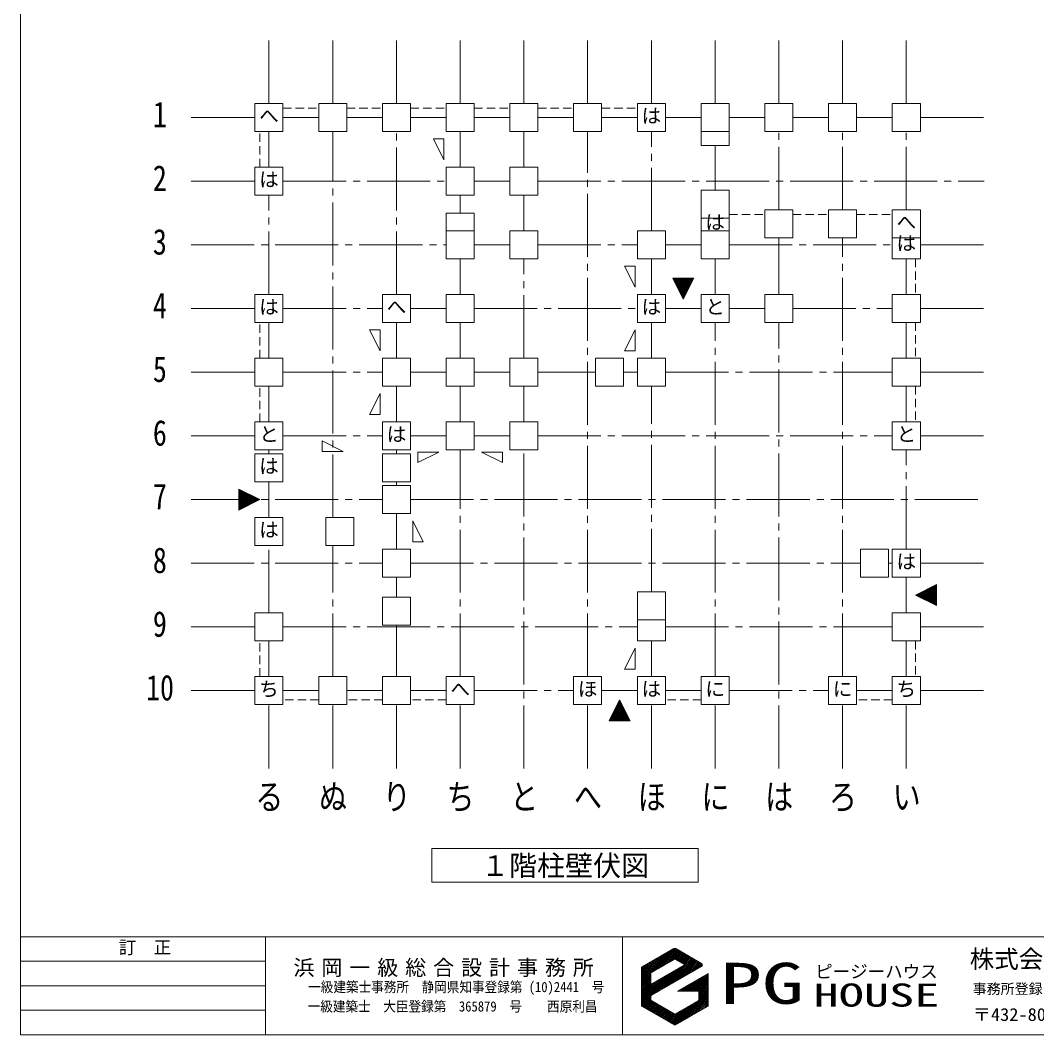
# Model space of a CAD drawing. Units: millimetres at full size, sheet at 1:100. Extents: x -20000 to 20000, y -13850 to 13850.
# Drawn here: x -20000 to -5475, y -13850 to 642 of the extents above; entities that cross this region are included whole.
import ezdxf
from ezdxf.enums import TextEntityAlignment as Align

# ---------------------------------------------------------------- set-up
doc = ezdxf.new("R2010")
doc.units = ezdxf.units.MM
doc.header["$LTSCALE"] = 100
doc.linetypes.add('CHAIN2', pattern=[12, 9, -1, 1, -1])
doc.linetypes.add('DASHED1', pattern=[1.8, 1.2, -0.6])
for name, color, linetype, lineweight in [('0-5_建具', 7, 'Continuous', 13), ('2-9_ﾚｲﾔ-41', 7, 'Continuous', 13), ('3-7_家具点線', 7, 'Continuous', 13)]:
    doc.layers.add(name, color=color, linetype=linetype, lineweight=lineweight)
doc.styles.add('ＭＳ ゴシック', font='')
doc.styles.get('ＭＳ ゴシック').set_extended_font_data('MS Gothic')

msp = doc.modelspace()

# ---------------------------------------------------------------- linework, layer by layer
at = {"layer": '0-5_建具', "color": 4, "linetype": 'CHAIN2', "lineweight": 5}
for p, q in [((-16450, -545), (-16450, 365)), ((-15540, -545), (-15540, 365)), ((-14630, -545), (-14630, 365)), ((-13720, -545), (-13720, 365)), ((-12810, -545), (-12810, 365)), ((-11900, -545), (-11900, 365)), ((-10990, -545), (-10990, 365)), ((-10080, -545), (-10080, 365)), ((-9170, -545), (-9170, 365)), ((-8260, -545), (-8260, 365)), ((-7350, -545), (-7350, 365)), ((-17560, -745), (-16650, -745)), ((-16250, -745), (-15740, -745)), ((-15340, -745), (-14830, -745)), ((-14430, -745), (-13920, -745)), ((-13520, -745), (-13010, -745)), ((-12610, -745), (-12100, -745)), ((-11700, -745), (-11190, -745)), ((-10790, -745), (-10280, -745)), ((-9880, -745), (-9370, -745)), ((-8970, -745), (-8460, -745)), ((-8060, -745), (-7550, -745)), ((-7150, -745), (-6240, -745)), ((-16450, -1455), (-16450, -945)), ((-15540, -6460), (-15540, -945)), ((-14630, -3275), (-14630, -945)), ((-13720, -1455), (-13720, -945)), ((-12810, -1455), (-12810, -945)), ((-11900, -8735), (-11900, -945)), ((-10990, -2365), (-10990, -945)), ((-9170, -2065), (-9170, -945)), ((-8260, -2065), (-8260, -945)), ((-7350, -2065), (-7350, -945)), ((-10080, -1785), (-10080, -1145)), ((-17560, -1655), (-16650, -1655)), ((-16250, -1655), (-13920, -1655)), ((-13520, -1655), (-13010, -1655)), ((-12610, -1655), (-6240, -1655)), ((-16450, -3275), (-16450, -1855)), ((-13720, -2115), (-13720, -1855)), ((-12810, -2365), (-12810, -1855)), ((-9170, -3275), (-9170, -2465)), ((-8260, -8735), (-8260, -2465)), ((-17560, -2565), (-13920, -2565)), ((-13520, -2565), (-13010, -2565)), ((-12610, -2565), (-11190, -2565)), ((-10790, -2565), (-10280, -2565)), ((-9880, -2565), (-7550, -2565)), ((-7150, -2565), (-6240, -2565)), ((-13720, -3275), (-13720, -2765)), ((-12810, -4185), (-12810, -2765)), ((-10990, -3275), (-10990, -2765)), ((-10080, -3275), (-10080, -2765)), ((-7350, -3275), (-7350, -2765)), ((-17560, -3475), (-16650, -3475)), ((-16250, -3475), (-14830, -3475)), ((-14430, -3475), (-13920, -3475)), ((-13520, -3475), (-11190, -3475)), ((-10790, -3475), (-10280, -3475)), ((-9880, -3475), (-9370, -3475)), ((-8970, -3475), (-7550, -3475)), ((-7150, -3475), (-6240, -3475)), ((-16450, -4185), (-16450, -3675)), ((-14630, -4185), (-14630, -3675)), ((-13720, -4185), (-13720, -3675)), ((-10990, -4185), (-10990, -3675)), ((-10080, -8735), (-10080, -3675)), ((-9170, -10045), (-9170, -3675)), ((-7350, -4185), (-7350, -3675)), ((-17560, -4385), (-16650, -4385)), ((-16250, -4385), (-14830, -4385)), ((-14430, -4385), (-13920, -4385)), ((-13520, -4385), (-13010, -4385)), ((-12610, -4385), (-11790, -4385)), ((-11390, -4385), (-11190, -4385)), ((-10790, -4385), (-7550, -4385)), ((-7150, -4385), (-6240, -4385)), ((-16450, -5095), (-16450, -4585)), ((-14630, -5095), (-14630, -4585)), ((-13720, -5095), (-13720, -4585)), ((-12810, -5095), (-12810, -4585)), ((-10990, -7525), (-10990, -4585)), ((-7350, -5095), (-7350, -4585)), ((-17560, -5295), (-16650, -5295)), ((-16250, -5295), (-14830, -5295)), ((-14430, -5295), (-13920, -5295)), ((-13520, -5295), (-13010, -5295)), ((-12610, -5295), (-7550, -5295)), ((-7150, -5295), (-6240, -5295)), ((-16450, -5550), (-16450, -5495)), ((-14630, -5550), (-14630, -5495)), ((-13720, -8735), (-13720, -5495)), ((-12810, -10045), (-12810, -5495)), ((-7350, -6915), (-7350, -5495)), ((-16450, -6460), (-16450, -5950)), ((-14630, -6005), (-14630, -5950)), ((-17560, -6205), (-14830, -6205)), ((-14430, -6205), (-6240, -6205)), ((-14630, -6915), (-14630, -6405)), ((-16450, -7825), (-16450, -6860)), ((-15540, -8735), (-15540, -6860)), ((-17560, -7115), (-14830, -7115)), ((-14430, -7115), (-8005, -7115)), ((-7605, -7115), (-7550, -7115)), ((-7150, -7115), (-6240, -7115)), ((-14630, -7597.5), (-14630, -7315)), ((-7350, -7825), (-7350, -7315)), ((-17560, -8025), (-16650, -8025)), ((-16250, -8025), (-11190, -8025)), ((-14630, -8735), (-14630, -7997.5)), ((-10790, -8025), (-7550, -8025)), ((-7150, -8025), (-6240, -8025)), ((-16450, -8735), (-16450, -8225)), ((-10990, -8735), (-10990, -8225)), ((-7350, -8735), (-7350, -8225)), ((-17560, -8935), (-16650, -8935)), ((-16250, -8935), (-15740, -8935)), ((-15340, -8935), (-14830, -8935)), ((-14430, -8935), (-13920, -8935)), ((-13520, -8935), (-12100, -8935)), ((-11700, -8935), (-11190, -8935)), ((-10790, -8935), (-10280, -8935)), ((-9880, -8935), (-8460, -8935)), ((-8060, -8935), (-7550, -8935)), ((-7150, -8935), (-6240, -8935)), ((-16450, -10045), (-16450, -9135)), ((-15540, -10045), (-15540, -9135)), ((-14630, -10045), (-14630, -9135)), ((-13720, -10045), (-13720, -9135)), ((-11900, -10045), (-11900, -9135)), ((-10990, -10045), (-10990, -9135)), ((-10080, -10045), (-10080, -9135)), ((-8260, -10045), (-8260, -9135)), ((-7350, -10045), (-7350, -9135))]:
    msp.add_line(p, q, dxfattribs=at)
at = {"layer": '0-5_建具', "linetype": 'DASHED1'}
for p, q in [((-16250, -612.5), (-15740, -612.5)), ((-15340, -612.5), (-14830, -612.5)), ((-14430, -612.5), (-13920, -612.5)), ((-13520, -612.5), (-13010, -612.5)), ((-12610, -612.5), (-12100, -612.5)), ((-11700, -612.5), (-11190, -612.5)), ((-16582.5, -1455), (-16582.5, -945)), ((-9880, -2132.5), (-9370, -2132.5)), ((-8970, -2132.5), (-8460, -2132.5)), ((-8060, -2132.5), (-7550, -2132.5)), ((-7217.5, -2765), (-7217.5, -3275)), ((-16582.5, -4185), (-16582.5, -3675)), ((-7217.5, -3675), (-7217.5, -4185)), ((-16582.5, -5095), (-16582.5, -4585)), ((-7217.5, -4585), (-7217.5, -5095)), ((-16582.5, -8735), (-16582.5, -8225)), ((-7217.5, -8225), (-7217.5, -8735)), ((-15740, -9067.5), (-16250, -9067.5)), ((-14830, -9067.5), (-15340, -9067.5)), ((-13920, -9067.5), (-14430, -9067.5)), ((-10280, -9067.5), (-10790, -9067.5)), ((-7550, -9067.5), (-8060, -9067.5))]:
    msp.add_line(p, q, dxfattribs=at)
at = {"layer": '0-5_建具'}
for p, q in [((-10280, -1145), (-10280, -945)), ((-10280, -2365), (-10280, -2185)), ((-9880, -2185), (-9880, -2365)), ((-7150, -2465), (-7150, -2765)), ((-10682.5, -3047.5), (-10387.5, -3047.5)), ((-10682.5, -3047.5), (-10387.5, -3047.5)), ((-10680, -3052.5), (-10390, -3052.5)), ((-10680, -3052.5), (-10390, -3052.5)), ((-10677.5, -3057.5), (-10392.5, -3057.5)), ((-10677.5, -3057.5), (-10392.5, -3057.5)), ((-10675, -3062.5), (-10395, -3062.5)), ((-10675, -3062.5), (-10395, -3062.5)), ((-10672.5, -3067.5), (-10397.5, -3067.5)), ((-10672.5, -3067.5), (-10397.5, -3067.5)), ((-10670, -3072.5), (-10400, -3072.5)), ((-10670, -3072.5), (-10400, -3072.5)), ((-10667.5, -3077.5), (-10402.5, -3077.5)), ((-10667.5, -3077.5), (-10402.5, -3077.5)), ((-10665, -3082.5), (-10405, -3082.5)), ((-10665, -3082.5), (-10405, -3082.5)), ((-10662.5, -3087.5), (-10407.5, -3087.5)), ((-10662.5, -3087.5), (-10407.5, -3087.5)), ((-10660, -3092.5), (-10410, -3092.5)), ((-10660, -3092.5), (-10410, -3092.5)), ((-10657.5, -3097.5), (-10412.5, -3097.5)), ((-10657.5, -3097.5), (-10412.5, -3097.5)), ((-10655, -3102.5), (-10415, -3102.5)), ((-10655, -3102.5), (-10415, -3102.5)), ((-10652.5, -3107.5), (-10417.5, -3107.5)), ((-10652.5, -3107.5), (-10417.5, -3107.5)), ((-10650, -3112.5), (-10420, -3112.5)), ((-10650, -3112.5), (-10420, -3112.5)), ((-10647.5, -3117.5), (-10422.5, -3117.5)), ((-10647.5, -3117.5), (-10422.5, -3117.5)), ((-10645, -3122.5), (-10425, -3122.5)), ((-10645, -3122.5), (-10425, -3122.5)), ((-10642.5, -3127.5), (-10427.5, -3127.5)), ((-10642.5, -3127.5), (-10427.5, -3127.5)), ((-10640, -3132.5), (-10430, -3132.5)), ((-10640, -3132.5), (-10430, -3132.5)), ((-10637.5, -3137.5), (-10432.5, -3137.5)), ((-10637.5, -3137.5), (-10432.5, -3137.5)), ((-10635, -3142.5), (-10435, -3142.5)), ((-10635, -3142.5), (-10435, -3142.5)), ((-10632.5, -3147.5), (-10437.5, -3147.5)), ((-10632.5, -3147.5), (-10437.5, -3147.5)), ((-10630, -3152.5), (-10440, -3152.5)), ((-10630, -3152.5), (-10440, -3152.5)), ((-10627.5, -3157.5), (-10442.5, -3157.5)), ((-10627.5, -3157.5), (-10442.5, -3157.5)), ((-10625, -3162.5), (-10445, -3162.5)), ((-10625, -3162.5), (-10445, -3162.5)), ((-10622.5, -3167.5), (-10447.5, -3167.5)), ((-10622.5, -3167.5), (-10447.5, -3167.5)), ((-10620, -3172.5), (-10450, -3172.5)), ((-10620, -3172.5), (-10450, -3172.5)), ((-10617.5, -3177.5), (-10452.5, -3177.5)), ((-10617.5, -3177.5), (-10452.5, -3177.5)), ((-10615, -3182.5), (-10455, -3182.5)), ((-10615, -3182.5), (-10455, -3182.5)), ((-10612.5, -3187.5), (-10457.5, -3187.5)), ((-10612.5, -3187.5), (-10457.5, -3187.5)), ((-10610, -3192.5), (-10460, -3192.5)), ((-10610, -3192.5), (-10460, -3192.5)), ((-10607.5, -3197.5), (-10462.5, -3197.5)), ((-10607.5, -3197.5), (-10462.5, -3197.5)), ((-10605, -3202.5), (-10465, -3202.5)), ((-10605, -3202.5), (-10465, -3202.5)), ((-10602.5, -3207.5), (-10467.5, -3207.5)), ((-10602.5, -3207.5), (-10467.5, -3207.5)), ((-10600, -3212.5), (-10470, -3212.5)), ((-10600, -3212.5), (-10470, -3212.5)), ((-10597.5, -3217.5), (-10472.5, -3217.5)), ((-10597.5, -3217.5), (-10472.5, -3217.5)), ((-10595, -3222.5), (-10475, -3222.5)), ((-10595, -3222.5), (-10475, -3222.5)), ((-10592.5, -3227.5), (-10477.5, -3227.5)), ((-10592.5, -3227.5), (-10477.5, -3227.5)), ((-10590, -3232.5), (-10480, -3232.5)), ((-10590, -3232.5), (-10480, -3232.5)), ((-10587.5, -3237.5), (-10482.5, -3237.5)), ((-10587.5, -3237.5), (-10482.5, -3237.5)), ((-10585, -3242.5), (-10485, -3242.5)), ((-10585, -3242.5), (-10485, -3242.5)), ((-10582.5, -3247.5), (-10487.5, -3247.5)), ((-10582.5, -3247.5), (-10487.5, -3247.5)), ((-10580, -3252.5), (-10490, -3252.5)), ((-10580, -3252.5), (-10490, -3252.5)), ((-10577.5, -3257.5), (-10492.5, -3257.5)), ((-10577.5, -3257.5), (-10492.5, -3257.5)), ((-10575, -3262.5), (-10495, -3262.5)), ((-10575, -3262.5), (-10495, -3262.5)), ((-10572.5, -3267.5), (-10497.5, -3267.5)), ((-10572.5, -3267.5), (-10497.5, -3267.5)), ((-10570, -3272.5), (-10500, -3272.5)), ((-10570, -3272.5), (-10500, -3272.5)), ((-10567.5, -3277.5), (-10502.5, -3277.5)), ((-10567.5, -3277.5), (-10502.5, -3277.5)), ((-10565, -3282.5), (-10505, -3282.5)), ((-10565, -3282.5), (-10505, -3282.5)), ((-10562.5, -3287.5), (-10507.5, -3287.5)), ((-10562.5, -3287.5), (-10507.5, -3287.5)), ((-10560, -3292.5), (-10510, -3292.5)), ((-10560, -3292.5), (-10510, -3292.5)), ((-10557.5, -3297.5), (-10512.5, -3297.5)), ((-10557.5, -3297.5), (-10512.5, -3297.5)), ((-10555, -3302.5), (-10515, -3302.5)), ((-10555, -3302.5), (-10515, -3302.5)), ((-10552.5, -3307.5), (-10517.5, -3307.5)), ((-10552.5, -3307.5), (-10517.5, -3307.5)), ((-10550, -3312.5), (-10520, -3312.5)), ((-10550, -3312.5), (-10520, -3312.5)), ((-10547.5, -3317.5), (-10522.5, -3317.5)), ((-10547.5, -3317.5), (-10522.5, -3317.5)), ((-10545, -3322.5), (-10525, -3322.5)), ((-10545, -3322.5), (-10525, -3322.5)), ((-10542.5, -3327.5), (-10527.5, -3327.5)), ((-10542.5, -3327.5), (-10527.5, -3327.5)), ((-10540, -3332.5), (-10530, -3332.5)), ((-10540, -3332.5), (-10530, -3332.5)), ((-10537.5, -3337.5), (-10532.5, -3337.5)), ((-10537.5, -3337.5), (-10532.5, -3337.5)), ((-16877.5, -6352.5), (-16877.5, -6057.5)), ((-16877.5, -6352.5), (-16877.5, -6057.5)), ((-16872.5, -6350), (-16872.5, -6060)), ((-16872.5, -6350), (-16872.5, -6060)), ((-16867.5, -6347.5), (-16867.5, -6062.5)), ((-16867.5, -6347.5), (-16867.5, -6062.5)), ((-16862.5, -6345), (-16862.5, -6065)), ((-16862.5, -6345), (-16862.5, -6065)), ((-16857.5, -6342.5), (-16857.5, -6067.5)), ((-16857.5, -6342.5), (-16857.5, -6067.5)), ((-16852.5, -6340), (-16852.5, -6070)), ((-16852.5, -6340), (-16852.5, -6070)), ((-16847.5, -6337.5), (-16847.5, -6072.5)), ((-16847.5, -6337.5), (-16847.5, -6072.5)), ((-16842.5, -6335), (-16842.5, -6075)), ((-16842.5, -6335), (-16842.5, -6075)), ((-16837.5, -6332.5), (-16837.5, -6077.5)), ((-16837.5, -6332.5), (-16837.5, -6077.5)), ((-16832.5, -6330), (-16832.5, -6080)), ((-16832.5, -6330), (-16832.5, -6080)), ((-16827.5, -6327.5), (-16827.5, -6082.5)), ((-16827.5, -6327.5), (-16827.5, -6082.5)), ((-16822.5, -6325), (-16822.5, -6085)), ((-16822.5, -6325), (-16822.5, -6085)), ((-16817.5, -6322.5), (-16817.5, -6087.5)), ((-16817.5, -6322.5), (-16817.5, -6087.5)), ((-16812.5, -6320), (-16812.5, -6090)), ((-16812.5, -6320), (-16812.5, -6090)), ((-16807.5, -6317.5), (-16807.5, -6092.5)), ((-16807.5, -6317.5), (-16807.5, -6092.5)), ((-16802.5, -6315), (-16802.5, -6095)), ((-16802.5, -6315), (-16802.5, -6095)), ((-16797.5, -6312.5), (-16797.5, -6097.5)), ((-16797.5, -6312.5), (-16797.5, -6097.5)), ((-16792.5, -6310), (-16792.5, -6100)), ((-16792.5, -6310), (-16792.5, -6100)), ((-16787.5, -6307.5), (-16787.5, -6102.5)), ((-16787.5, -6307.5), (-16787.5, -6102.5)), ((-16782.5, -6305), (-16782.5, -6105)), ((-16782.5, -6305), (-16782.5, -6105)), ((-16777.5, -6302.5), (-16777.5, -6107.5)), ((-16777.5, -6302.5), (-16777.5, -6107.5)), ((-16772.5, -6300), (-16772.5, -6110)), ((-16772.5, -6300), (-16772.5, -6110)), ((-16767.5, -6297.5), (-16767.5, -6112.5)), ((-16767.5, -6297.5), (-16767.5, -6112.5)), ((-16762.5, -6295), (-16762.5, -6115)), ((-16762.5, -6295), (-16762.5, -6115)), ((-16757.5, -6292.5), (-16757.5, -6117.5)), ((-16757.5, -6292.5), (-16757.5, -6117.5)), ((-16752.5, -6290), (-16752.5, -6120)), ((-16752.5, -6290), (-16752.5, -6120)), ((-16747.5, -6287.5), (-16747.5, -6122.5)), ((-16747.5, -6287.5), (-16747.5, -6122.5)), ((-16742.5, -6285), (-16742.5, -6125)), ((-16742.5, -6285), (-16742.5, -6125)), ((-16737.5, -6282.5), (-16737.5, -6127.5)), ((-16737.5, -6282.5), (-16737.5, -6127.5)), ((-16732.5, -6280), (-16732.5, -6130)), ((-16732.5, -6280), (-16732.5, -6130)), ((-16727.5, -6277.5), (-16727.5, -6132.5)), ((-16727.5, -6277.5), (-16727.5, -6132.5)), ((-16722.5, -6275), (-16722.5, -6135)), ((-16722.5, -6275), (-16722.5, -6135)), ((-16717.5, -6272.5), (-16717.5, -6137.5)), ((-16717.5, -6272.5), (-16717.5, -6137.5)), ((-16712.5, -6270), (-16712.5, -6140)), ((-16712.5, -6270), (-16712.5, -6140)), ((-16707.5, -6267.5), (-16707.5, -6142.5)), ((-16707.5, -6267.5), (-16707.5, -6142.5)), ((-16702.5, -6265), (-16702.5, -6145)), ((-16702.5, -6265), (-16702.5, -6145)), ((-16697.5, -6262.5), (-16697.5, -6147.5)), ((-16697.5, -6262.5), (-16697.5, -6147.5)), ((-16692.5, -6260), (-16692.5, -6150)), ((-16692.5, -6260), (-16692.5, -6150)), ((-16687.5, -6257.5), (-16687.5, -6152.5)), ((-16687.5, -6257.5), (-16687.5, -6152.5)), ((-16682.5, -6255), (-16682.5, -6155)), ((-16682.5, -6255), (-16682.5, -6155)), ((-16677.5, -6252.5), (-16677.5, -6157.5)), ((-16677.5, -6252.5), (-16677.5, -6157.5)), ((-16672.5, -6250), (-16672.5, -6160)), ((-16672.5, -6250), (-16672.5, -6160)), ((-16667.5, -6247.5), (-16667.5, -6162.5)), ((-16667.5, -6247.5), (-16667.5, -6162.5)), ((-16662.5, -6245), (-16662.5, -6165)), ((-16662.5, -6245), (-16662.5, -6165)), ((-16657.5, -6242.5), (-16657.5, -6167.5)), ((-16657.5, -6242.5), (-16657.5, -6167.5)), ((-16652.5, -6240), (-16652.5, -6170)), ((-16652.5, -6240), (-16652.5, -6170)), ((-16647.5, -6237.5), (-16647.5, -6172.5)), ((-16647.5, -6237.5), (-16647.5, -6172.5)), ((-16642.5, -6235), (-16642.5, -6175)), ((-16642.5, -6235), (-16642.5, -6175)), ((-16637.5, -6232.5), (-16637.5, -6177.5)), ((-16637.5, -6232.5), (-16637.5, -6177.5)), ((-16632.5, -6230), (-16632.5, -6180)), ((-16632.5, -6230), (-16632.5, -6180)), ((-16627.5, -6227.5), (-16627.5, -6182.5)), ((-16627.5, -6227.5), (-16627.5, -6182.5)), ((-16622.5, -6225), (-16622.5, -6185)), ((-16622.5, -6225), (-16622.5, -6185)), ((-16617.5, -6222.5), (-16617.5, -6187.5)), ((-16617.5, -6222.5), (-16617.5, -6187.5)), ((-16612.5, -6220), (-16612.5, -6190)), ((-16612.5, -6220), (-16612.5, -6190)), ((-16607.5, -6217.5), (-16607.5, -6192.5)), ((-16607.5, -6217.5), (-16607.5, -6192.5)), ((-16602.5, -6215), (-16602.5, -6195)), ((-16602.5, -6215), (-16602.5, -6195)), ((-16597.5, -6212.5), (-16597.5, -6197.5)), ((-16597.5, -6212.5), (-16597.5, -6197.5)), ((-16592.5, -6210), (-16592.5, -6200)), ((-16592.5, -6210), (-16592.5, -6200)), ((-16587.5, -6207.5), (-16587.5, -6202.5)), ((-16587.5, -6207.5), (-16587.5, -6202.5)), ((-7182.5, -7552.5), (-7182.5, -7587.5)), ((-7182.5, -7552.5), (-7182.5, -7587.5)), ((-7177.5, -7550), (-7177.5, -7590)), ((-7177.5, -7550), (-7177.5, -7590)), ((-7172.5, -7547.5), (-7172.5, -7592.5)), ((-7172.5, -7547.5), (-7172.5, -7592.5)), ((-7167.5, -7545), (-7167.5, -7595)), ((-7167.5, -7545), (-7167.5, -7595)), ((-7162.5, -7542.5), (-7162.5, -7597.5)), ((-7162.5, -7542.5), (-7162.5, -7597.5)), ((-7157.5, -7540), (-7157.5, -7600)), ((-7157.5, -7540), (-7157.5, -7600)), ((-7152.5, -7537.5), (-7152.5, -7602.5)), ((-7152.5, -7537.5), (-7152.5, -7602.5)), ((-7147.5, -7535), (-7147.5, -7605)), ((-7147.5, -7535), (-7147.5, -7605)), ((-7142.5, -7532.5), (-7142.5, -7607.5)), ((-7142.5, -7532.5), (-7142.5, -7607.5)), ((-7137.5, -7530), (-7137.5, -7610)), ((-7137.5, -7530), (-7137.5, -7610)), ((-7132.5, -7527.5), (-7132.5, -7612.5)), ((-7132.5, -7527.5), (-7132.5, -7612.5)), ((-7127.5, -7525), (-7127.5, -7615)), ((-7127.5, -7525), (-7127.5, -7615)), ((-7122.5, -7522.5), (-7122.5, -7617.5)), ((-7122.5, -7522.5), (-7122.5, -7617.5)), ((-7117.5, -7520), (-7117.5, -7620)), ((-7117.5, -7520), (-7117.5, -7620)), ((-7112.5, -7517.5), (-7112.5, -7622.5)), ((-7112.5, -7517.5), (-7112.5, -7622.5)), ((-7107.5, -7515), (-7107.5, -7625)), ((-7107.5, -7515), (-7107.5, -7625)), ((-7102.5, -7512.5), (-7102.5, -7627.5)), ((-7102.5, -7512.5), (-7102.5, -7627.5)), ((-7097.5, -7510), (-7097.5, -7630)), ((-7097.5, -7510), (-7097.5, -7630)), ((-7092.5, -7507.5), (-7092.5, -7632.5)), ((-7092.5, -7507.5), (-7092.5, -7632.5)), ((-7087.5, -7505), (-7087.5, -7635)), ((-7087.5, -7505), (-7087.5, -7635)), ((-7082.5, -7502.5), (-7082.5, -7637.5)), ((-7082.5, -7502.5), (-7082.5, -7637.5)), ((-7077.5, -7500), (-7077.5, -7640)), ((-7077.5, -7500), (-7077.5, -7640)), ((-7072.5, -7497.5), (-7072.5, -7642.5)), ((-7072.5, -7497.5), (-7072.5, -7642.5)), ((-7067.5, -7495), (-7067.5, -7645)), ((-7067.5, -7495), (-7067.5, -7645)), ((-7062.5, -7492.5), (-7062.5, -7647.5)), ((-7062.5, -7492.5), (-7062.5, -7647.5)), ((-7057.5, -7490), (-7057.5, -7650)), ((-7057.5, -7490), (-7057.5, -7650)), ((-7052.5, -7487.5), (-7052.5, -7652.5)), ((-7052.5, -7487.5), (-7052.5, -7652.5)), ((-7047.5, -7485), (-7047.5, -7655)), ((-7047.5, -7485), (-7047.5, -7655)), ((-7042.5, -7482.5), (-7042.5, -7657.5)), ((-7042.5, -7482.5), (-7042.5, -7657.5)), ((-7037.5, -7480), (-7037.5, -7660)), ((-7037.5, -7480), (-7037.5, -7660)), ((-7032.5, -7477.5), (-7032.5, -7662.5)), ((-7032.5, -7477.5), (-7032.5, -7662.5)), ((-7027.5, -7475), (-7027.5, -7665)), ((-7027.5, -7475), (-7027.5, -7665)), ((-7022.5, -7472.5), (-7022.5, -7667.5)), ((-7022.5, -7472.5), (-7022.5, -7667.5)), ((-7017.5, -7470), (-7017.5, -7670)), ((-7017.5, -7470), (-7017.5, -7670)), ((-7012.5, -7467.5), (-7012.5, -7672.5)), ((-7012.5, -7467.5), (-7012.5, -7672.5)), ((-7007.5, -7465), (-7007.5, -7675)), ((-7007.5, -7465), (-7007.5, -7675)), ((-7002.5, -7462.5), (-7002.5, -7677.5)), ((-7002.5, -7462.5), (-7002.5, -7677.5)), ((-6997.5, -7460), (-6997.5, -7680)), ((-6997.5, -7460), (-6997.5, -7680)), ((-6992.5, -7457.5), (-6992.5, -7682.5)), ((-6992.5, -7457.5), (-6992.5, -7682.5)), ((-6987.5, -7455), (-6987.5, -7685)), ((-6987.5, -7455), (-6987.5, -7685)), ((-6982.5, -7452.5), (-6982.5, -7687.5)), ((-6982.5, -7452.5), (-6982.5, -7687.5)), ((-6977.5, -7450), (-6977.5, -7690)), ((-6977.5, -7450), (-6977.5, -7690)), ((-6972.5, -7447.5), (-6972.5, -7692.5)), ((-6972.5, -7447.5), (-6972.5, -7692.5)), ((-6967.5, -7445), (-6967.5, -7695)), ((-6967.5, -7445), (-6967.5, -7695)), ((-6962.5, -7442.5), (-6962.5, -7697.5)), ((-6962.5, -7442.5), (-6962.5, -7697.5)), ((-6957.5, -7440), (-6957.5, -7700)), ((-6957.5, -7440), (-6957.5, -7700)), ((-6952.5, -7437.5), (-6952.5, -7702.5)), ((-6952.5, -7437.5), (-6952.5, -7702.5)), ((-6947.5, -7435), (-6947.5, -7705)), ((-6947.5, -7435), (-6947.5, -7705)), ((-6942.5, -7432.5), (-6942.5, -7707.5)), ((-6942.5, -7432.5), (-6942.5, -7707.5)), ((-6937.5, -7430), (-6937.5, -7710)), ((-6937.5, -7430), (-6937.5, -7710)), ((-6932.5, -7427.5), (-6932.5, -7712.5)), ((-6932.5, -7427.5), (-6932.5, -7712.5)), ((-6927.5, -7425), (-6927.5, -7715)), ((-6927.5, -7425), (-6927.5, -7715)), ((-6922.5, -7422.5), (-6922.5, -7717.5)), ((-6922.5, -7422.5), (-6922.5, -7717.5)), ((-7212.5, -7567.5), (-7212.5, -7572.5)), ((-7212.5, -7567.5), (-7212.5, -7572.5)), ((-7207.5, -7565), (-7207.5, -7575)), ((-7207.5, -7565), (-7207.5, -7575)), ((-7202.5, -7562.5), (-7202.5, -7577.5)), ((-7202.5, -7562.5), (-7202.5, -7577.5)), ((-7197.5, -7560), (-7197.5, -7580)), ((-7197.5, -7560), (-7197.5, -7580)), ((-7192.5, -7557.5), (-7192.5, -7582.5)), ((-7192.5, -7557.5), (-7192.5, -7582.5)), ((-7187.5, -7555), (-7187.5, -7585)), ((-7187.5, -7555), (-7187.5, -7585)), ((-11190, -8225), (-11190, -7925)), ((-11405, -9147.5), (-11485, -9147.5)), ((-11405, -9147.5), (-11485, -9147.5)), ((-11407.5, -9142.5), (-11482.5, -9142.5)), ((-11407.5, -9142.5), (-11482.5, -9142.5)), ((-11410, -9137.5), (-11480, -9137.5)), ((-11410, -9137.5), (-11480, -9137.5)), ((-11412.5, -9132.5), (-11477.5, -9132.5)), ((-11412.5, -9132.5), (-11477.5, -9132.5)), ((-11415, -9127.5), (-11475, -9127.5)), ((-11415, -9127.5), (-11475, -9127.5)), ((-11417.5, -9122.5), (-11472.5, -9122.5)), ((-11417.5, -9122.5), (-11472.5, -9122.5)), ((-11420, -9117.5), (-11470, -9117.5)), ((-11420, -9117.5), (-11470, -9117.5)), ((-11422.5, -9112.5), (-11467.5, -9112.5)), ((-11422.5, -9112.5), (-11467.5, -9112.5)), ((-11425, -9107.5), (-11465, -9107.5)), ((-11425, -9107.5), (-11465, -9107.5)), ((-11427.5, -9102.5), (-11462.5, -9102.5)), ((-11427.5, -9102.5), (-11462.5, -9102.5)), ((-11430, -9097.5), (-11460, -9097.5)), ((-11430, -9097.5), (-11460, -9097.5)), ((-11432.5, -9092.5), (-11457.5, -9092.5)), ((-11432.5, -9092.5), (-11457.5, -9092.5)), ((-11435, -9087.5), (-11455, -9087.5)), ((-11435, -9087.5), (-11455, -9087.5)), ((-11437.5, -9082.5), (-11452.5, -9082.5)), ((-11437.5, -9082.5), (-11452.5, -9082.5)), ((-11440, -9077.5), (-11450, -9077.5)), ((-11440, -9077.5), (-11450, -9077.5)), ((-11442.5, -9072.5), (-11447.5, -9072.5)), ((-11442.5, -9072.5), (-11447.5, -9072.5)), ((-11332.5, -9292.5), (-11557.5, -9292.5)), ((-11332.5, -9292.5), (-11557.5, -9292.5)), ((-11335, -9287.5), (-11555, -9287.5)), ((-11335, -9287.5), (-11555, -9287.5)), ((-11337.5, -9282.5), (-11552.5, -9282.5)), ((-11337.5, -9282.5), (-11552.5, -9282.5)), ((-11340, -9277.5), (-11550, -9277.5)), ((-11340, -9277.5), (-11550, -9277.5)), ((-11342.5, -9272.5), (-11547.5, -9272.5)), ((-11342.5, -9272.5), (-11547.5, -9272.5)), ((-11345, -9267.5), (-11545, -9267.5)), ((-11345, -9267.5), (-11545, -9267.5)), ((-11347.5, -9262.5), (-11542.5, -9262.5)), ((-11347.5, -9262.5), (-11542.5, -9262.5)), ((-11350, -9257.5), (-11540, -9257.5)), ((-11350, -9257.5), (-11540, -9257.5)), ((-11352.5, -9252.5), (-11537.5, -9252.5)), ((-11352.5, -9252.5), (-11537.5, -9252.5)), ((-11355, -9247.5), (-11535, -9247.5)), ((-11355, -9247.5), (-11535, -9247.5)), ((-11357.5, -9242.5), (-11532.5, -9242.5)), ((-11357.5, -9242.5), (-11532.5, -9242.5)), ((-11360, -9237.5), (-11530, -9237.5)), ((-11360, -9237.5), (-11530, -9237.5)), ((-11362.5, -9232.5), (-11527.5, -9232.5)), ((-11362.5, -9232.5), (-11527.5, -9232.5)), ((-11365, -9227.5), (-11525, -9227.5)), ((-11365, -9227.5), (-11525, -9227.5)), ((-11367.5, -9222.5), (-11522.5, -9222.5)), ((-11367.5, -9222.5), (-11522.5, -9222.5)), ((-11370, -9217.5), (-11520, -9217.5)), ((-11370, -9217.5), (-11520, -9217.5)), ((-11372.5, -9212.5), (-11517.5, -9212.5)), ((-11372.5, -9212.5), (-11517.5, -9212.5)), ((-11375, -9207.5), (-11515, -9207.5)), ((-11375, -9207.5), (-11515, -9207.5)), ((-11377.5, -9202.5), (-11512.5, -9202.5)), ((-11377.5, -9202.5), (-11512.5, -9202.5)), ((-11380, -9197.5), (-11510, -9197.5)), ((-11380, -9197.5), (-11510, -9197.5)), ((-11382.5, -9192.5), (-11507.5, -9192.5)), ((-11382.5, -9192.5), (-11507.5, -9192.5)), ((-11385, -9187.5), (-11505, -9187.5)), ((-11385, -9187.5), (-11505, -9187.5)), ((-11387.5, -9182.5), (-11502.5, -9182.5)), ((-11387.5, -9182.5), (-11502.5, -9182.5)), ((-11390, -9177.5), (-11500, -9177.5)), ((-11390, -9177.5), (-11500, -9177.5)), ((-11392.5, -9172.5), (-11497.5, -9172.5)), ((-11392.5, -9172.5), (-11497.5, -9172.5)), ((-11395, -9167.5), (-11495, -9167.5)), ((-11395, -9167.5), (-11495, -9167.5)), ((-11397.5, -9162.5), (-11492.5, -9162.5)), ((-11397.5, -9162.5), (-11492.5, -9162.5)), ((-11400, -9157.5), (-11490, -9157.5)), ((-11400, -9157.5), (-11490, -9157.5)), ((-11402.5, -9152.5), (-11487.5, -9152.5)), ((-11402.5, -9152.5), (-11487.5, -9152.5)), ((-11297.5, -9362.5), (-11592.5, -9362.5)), ((-11297.5, -9362.5), (-11592.5, -9362.5)), ((-11300, -9357.5), (-11590, -9357.5)), ((-11300, -9357.5), (-11590, -9357.5)), ((-11302.5, -9352.5), (-11587.5, -9352.5)), ((-11302.5, -9352.5), (-11587.5, -9352.5)), ((-11305, -9347.5), (-11585, -9347.5)), ((-11305, -9347.5), (-11585, -9347.5)), ((-11307.5, -9342.5), (-11582.5, -9342.5)), ((-11307.5, -9342.5), (-11582.5, -9342.5)), ((-11310, -9337.5), (-11580, -9337.5)), ((-11310, -9337.5), (-11580, -9337.5)), ((-11312.5, -9332.5), (-11577.5, -9332.5)), ((-11312.5, -9332.5), (-11577.5, -9332.5)), ((-11315, -9327.5), (-11575, -9327.5)), ((-11315, -9327.5), (-11575, -9327.5)), ((-11317.5, -9322.5), (-11572.5, -9322.5)), ((-11317.5, -9322.5), (-11572.5, -9322.5)), ((-11320, -9317.5), (-11570, -9317.5)), ((-11320, -9317.5), (-11570, -9317.5)), ((-11322.5, -9312.5), (-11567.5, -9312.5)), ((-11322.5, -9312.5), (-11567.5, -9312.5)), ((-11325, -9307.5), (-11565, -9307.5)), ((-11325, -9307.5), (-11565, -9307.5)), ((-11327.5, -9302.5), (-11562.5, -9302.5)), ((-11327.5, -9302.5), (-11562.5, -9302.5)), ((-11330, -9297.5), (-11560, -9297.5)), ((-11330, -9297.5), (-11560, -9297.5))]:
    msp.add_line(p, q, dxfattribs=at)
for points in [[(-16650, -945), (-16650, -545), (-16250, -545), (-16250, -945)], [(-15740, -945), (-15740, -545), (-15340, -545), (-15340, -945)], [(-14830, -945), (-14830, -545), (-14430, -545), (-14430, -945)], [(-13920, -945), (-13920, -545), (-13520, -545), (-13520, -945)], [(-13010, -945), (-13010, -545), (-12610, -545), (-12610, -945)], [(-12100, -945), (-12100, -545), (-11700, -545), (-11700, -945)], [(-11190, -945), (-11190, -545), (-10790, -545), (-10790, -945)], [(-10280, -945), (-10280, -545), (-9880, -545), (-9880, -945)], [(-9370, -945), (-9370, -545), (-8970, -545), (-8970, -945)], [(-8460, -945), (-8460, -545), (-8060, -545), (-8060, -945)], [(-7550, -945), (-7550, -545), (-7150, -545), (-7150, -945)], [(-13952.5, -1350), (-14102.5, -1050), (-13952.5, -1050)], [(-16650, -1855), (-16650, -1455), (-16250, -1455), (-16250, -1855)], [(-13920, -1855), (-13920, -1455), (-13520, -1455), (-13520, -1855)], [(-12610, -1855), (-13010, -1855), (-13010, -1455), (-12610, -1455)], [(-10280, -2185), (-10280, -1785), (-9880, -1785), (-9880, -2185)], [(-9370, -2465), (-9370, -2065), (-8970, -2065), (-8970, -2465)], [(-8460, -2465), (-8460, -2065), (-8060, -2065), (-8060, -2465)], [(-7550, -2465), (-7550, -2065), (-7150, -2065), (-7150, -2465)], [(-13520, -2765), (-13920, -2765), (-13920, -2365), (-13520, -2365)], [(-13010, -2765), (-13010, -2365), (-12610, -2365), (-12610, -2765)], [(-11190, -2765), (-11190, -2365), (-10790, -2365), (-10790, -2765)], [(-9880, -2765), (-10280, -2765), (-10280, -2365), (-9880, -2365)], [(-11222.5, -3170), (-11372.5, -2870), (-11222.5, -2870)], [(-10535, -3342.5), (-10385, -3042.5), (-10685, -3042.5)], [(-10535, -3342.5), (-10385, -3042.5), (-10685, -3042.5)], [(-16650, -3675), (-16650, -3275), (-16250, -3275), (-16250, -3675)], [(-14830, -3675), (-14830, -3275), (-14430, -3275), (-14430, -3675)], [(-13920, -3675), (-13920, -3275), (-13520, -3275), (-13520, -3675)], [(-11190, -3675), (-11190, -3275), (-10790, -3275), (-10790, -3675)], [(-10280, -3675), (-10280, -3275), (-9880, -3275), (-9880, -3675)], [(-9370, -3675), (-9370, -3275), (-8970, -3275), (-8970, -3675)], [(-7550, -3675), (-7550, -3275), (-7150, -3275), (-7150, -3675)], [(-14862.5, -4080), (-15012.5, -3780), (-14862.5, -3780)], [(-11222.5, -4080), (-11372.5, -4080), (-11222.5, -3780)], [(-16650, -4585), (-16650, -4185), (-16250, -4185), (-16250, -4585)], [(-14830, -4585), (-14830, -4185), (-14430, -4185), (-14430, -4585)], [(-13920, -4585), (-13920, -4185), (-13520, -4185), (-13520, -4585)], [(-13010, -4585), (-13010, -4185), (-12610, -4185), (-12610, -4585)], [(-11790, -4585), (-11790, -4185), (-11390, -4185), (-11390, -4585)], [(-11190, -4585), (-11190, -4185), (-10790, -4185), (-10790, -4585)], [(-7150, -4585), (-7550, -4585), (-7550, -4185), (-7150, -4185)], [(-14862.5, -4990), (-15012.5, -4990), (-14862.5, -4690)], [(-16650, -5495), (-16650, -5095), (-16250, -5095), (-16250, -5495)], [(-14830, -5495), (-14830, -5095), (-14430, -5095), (-14430, -5495)], [(-13920, -5495), (-13920, -5095), (-13520, -5095), (-13520, -5495)], [(-13010, -5495), (-13010, -5095), (-12610, -5095), (-12610, -5495)], [(-7550, -5495), (-7550, -5095), (-7150, -5095), (-7150, -5495)], [(-15690, -5517.5), (-15690, -5367.5), (-15390, -5517.5)], [(-16650, -5950), (-16650, -5550), (-16250, -5550), (-16250, -5950)], [(-14830, -5950), (-14830, -5550), (-14430, -5550), (-14430, -5950)], [(-14025, -5527.5), (-14325, -5677.5), (-14325, -5527.5)], [(-13115, -5527.5), (-13115, -5677.5), (-13415, -5527.5)], [(-16582.5, -6205), (-16882.5, -6055), (-16882.5, -6355)], [(-16582.5, -6205), (-16882.5, -6055), (-16882.5, -6355)], [(-14830, -6405), (-14830, -6005), (-14430, -6005), (-14430, -6405)], [(-16650, -6860), (-16650, -6460), (-16250, -6460), (-16250, -6860)], [(-15640, -6860), (-15640, -6460), (-15240, -6460), (-15240, -6860)], [(-14397.5, -6510), (-14247.5, -6810), (-14397.5, -6810)], [(-14830, -7315), (-14830, -6915), (-14430, -6915), (-14430, -7315)], [(-8005, -7315), (-8005, -6915), (-7605, -6915), (-7605, -7315)], [(-7550, -7315), (-7550, -6915), (-7150, -6915), (-7150, -7315)], [(-11190, -7925), (-11190, -7525), (-10790, -7525), (-10790, -7925)], [(-7217.5, -7570), (-6917.5, -7720), (-6917.5, -7420)], [(-7217.5, -7570), (-6917.5, -7720), (-6917.5, -7420)], [(-14830, -7997.5), (-14830, -7597.5), (-14430, -7597.5), (-14430, -7997.5)], [(-16250, -8225), (-16650, -8225), (-16650, -7825), (-16250, -7825)], [(-7150, -8225), (-7550, -8225), (-7550, -7825), (-7150, -7825)], [(-11222.5, -8630), (-11372.5, -8630), (-11222.5, -8330)], [(-16650, -9135), (-16650, -8735), (-16250, -8735), (-16250, -9135)], [(-15740, -9135), (-15740, -8735), (-15340, -8735), (-15340, -9135)], [(-14830, -9135), (-14830, -8735), (-14430, -8735), (-14430, -9135)], [(-13920, -9135), (-13920, -8735), (-13520, -8735), (-13520, -9135)], [(-12100, -9135), (-12100, -8735), (-11700, -8735), (-11700, -9135)], [(-11190, -9135), (-11190, -8735), (-10790, -8735), (-10790, -9135)], [(-10280, -9135), (-10280, -8735), (-9880, -8735), (-9880, -9135)], [(-8460, -9135), (-8460, -8735), (-8060, -8735), (-8060, -9135)], [(-7550, -9135), (-7550, -8735), (-7150, -8735), (-7150, -9135)], [(-11445, -9067.5), (-11595, -9367.5), (-11295, -9367.5)], [(-11445, -9067.5), (-11595, -9367.5), (-11295, -9367.5)]]:
    msp.add_lwpolyline(points, close=True, dxfattribs=at)
for points in [[(-9880, -945), (-9880, -1145), (-10280, -1145)], [(-13920, -2365), (-13920, -2115), (-13520, -2115), (-13520, -2365)], [(-7150, -2765), (-7550, -2765), (-7550, -2465)], [(-10790, -7925), (-10790, -8225), (-11190, -8225)]]:
    msp.add_lwpolyline(points, dxfattribs=at)
at = {"layer": '0-5_建具', "color": 4, "lineweight": 5}
msp.add_lwpolyline([(-14122.7, -11670), (-14122.7, -11190), (-10322.7, -11190), (-10322.7, -11670)], close=True, dxfattribs=at)
at = {"layer": '2-9_ﾚｲﾔ-41', "color": 3, "lineweight": 20}
for p, q in [((-10667.4, -12619.9), (-11121, -12881.8)), ((-10275.4, -12832.2), (-10643.1, -12619.9)), ((-10996.1, -12967.9), (-10655.3, -12771.2)), ((-10655.3, -12771.2), (-10513.2, -12853.2)), ((-11133.2, -13426.6), (-11133.2, -12902.8)), ((-10513.2, -12853.2), (-10996.1, -13132)), ((-10983.9, -13283.3), (-10275.4, -12874.3)), ((-10996.1, -12967.9), (-10996.1, -13132)), ((-10177.4, -12976), (-10616, -13229.2)), ((-10177.4, -12976), (-10177.4, -13440.6)), ((-10996.1, -13347.4), (-10996.1, -13304.4)), ((-10314.5, -13361.5), (-10655.3, -13558.2)), ((-10314.5, -13229.2), (-10616, -13229.2)), ((-10314.5, -13229.2), (-10314.5, -13361.5)), ((-11121, -13447.6), (-10655.3, -13716.5)), ((-10983.9, -13368.5), (-10655.3, -13558.2)), ((-10177.4, -13440.6), (-10655.3, -13716.5))]:
    msp.add_line(p, q, dxfattribs=at)
at = {"layer": '2-9_ﾚｲﾔ-41'}
for p, q in [((-10813.7, -12862.7), (-10676.6, -12625.2)), ((-10792.7, -12850.5), (-10657.7, -12616.8)), ((-10771.6, -12838.4), (-10645, -12618.9)), ((-10750.6, -12826.2), (-10634.4, -12624.9)), ((-10729.6, -12814.1), (-10623.9, -12631)), ((-11133.2, -13197.2), (-10866, -12734.6)), ((-11133.2, -13172.9), (-10887.1, -12746.7)), ((-11133.2, -13148.6), (-10908.1, -12758.9)), ((-11133.2, -13124.3), (-10929.2, -12771)), ((-10982.1, -12959.9), (-10845, -12722.4)), ((-10961, -12947.7), (-10824, -12710.3)), ((-10940, -12935.6), (-10802.9, -12698.1)), ((-10919, -12923.4), (-10781.9, -12686)), ((-10897.9, -12911.3), (-10760.8, -12673.8)), ((-10876.9, -12899.1), (-10739.8, -12661.7)), ((-10855.8, -12887), (-10718.7, -12649.5)), ((-10834.8, -12874.8), (-10697.7, -12637.4)), ((-10708.5, -12801.9), (-10613.3, -12637.1)), ((-10687.5, -12789.8), (-10602.8, -12643.1)), ((-10666.4, -12777.6), (-10592.3, -12649.2)), ((-10650.3, -12774), (-10581.8, -12655.3)), ((-10639.8, -12780.1), (-10571.3, -12661.4)), ((-10630, -13079), (-10434.5, -12740.3)), ((-10629.3, -12786.2), (-10560.7, -12667.4)), ((-10618.8, -12792.2), (-10550.2, -12673.5)), ((-10608.9, -13066.8), (-10423.9, -12746.4)), ((-10608.2, -12798.3), (-10539.7, -12679.6)), ((-10597.7, -12804.4), (-10529.2, -12685.7)), ((-10587.9, -13054.7), (-10413.4, -12752.5)), ((-10587.2, -12810.5), (-10518.6, -12691.7)), ((-10576.7, -12816.5), (-10508.1, -12697.8)), ((-10566.8, -13042.5), (-10402.9, -12758.6)), ((-10566.1, -12822.6), (-10497.6, -12703.9)), ((-10555.6, -12828.7), (-10487.1, -12710)), ((-10545.8, -13030.4), (-10392.4, -12764.6)), ((-10545.1, -12834.8), (-10476.6, -12716)), ((-10534.6, -12840.8), (-10466, -12722.1)), ((-10524.7, -13018.2), (-10381.9, -12770.7)), ((-10524.1, -12846.9), (-10455.5, -12728.2)), ((-10513.5, -12853), (-10445, -12734.3)), ((-10503.7, -13006.1), (-10371.3, -12776.8)), ((-11133.2, -13100), (-10950.2, -12783.2)), ((-11133.2, -13075.7), (-10971.3, -12795.3)), ((-11133.2, -13051.4), (-10992.3, -12807.5)), ((-11133.2, -13027.1), (-11013.4, -12819.6)), ((-11133.2, -13002.8), (-11034.4, -12831.8)), ((-11133.2, -12978.5), (-11055.4, -12843.9)), ((-11133.2, -12954.2), (-11076.5, -12856.1)), ((-11133.2, -12929.9), (-11097.5, -12868.2)), ((-11133.2, -12905.6), (-11118.6, -12880.4)), ((-10777.3, -13164), (-10640.2, -12926.6)), ((-10756.2, -13151.9), (-10619.1, -12914.4)), ((-10735.2, -13139.7), (-10598.1, -12902.3)), ((-10714.1, -13127.6), (-10577.1, -12890.1)), ((-10693.1, -13115.4), (-10556, -12878)), ((-10672.1, -13103.3), (-10535, -12865.8)), ((-10651, -13091.1), (-10513.9, -12853.7)), ((-10482.7, -12993.9), (-10360.8, -12782.9)), ((-10461.6, -12981.8), (-10350.3, -12788.9)), ((-10440.6, -12969.6), (-10339.8, -12795)), ((-10419.5, -12957.5), (-10329.2, -12801.1)), ((-10398.5, -12945.3), (-10318.7, -12807.2)), ((-10377.4, -12933.2), (-10308.2, -12813.2)), ((-10356.4, -12921), (-10297.7, -12819.3)), ((-10335.3, -12908.9), (-10287.2, -12825.4)), ((-10314.3, -12896.7), (-10276.6, -12831.5)), ((-10293.3, -12884.6), (-10267.4, -12839.7)), ((-10271.8, -12871.7), (-10263.7, -12857.6)), ((-11133.2, -13221.5), (-10996.1, -12984.1)), ((-11133.2, -13245.8), (-10996.1, -13008.4)), ((-11133.2, -13270.1), (-10996.1, -13032.7)), ((-11133.2, -13294.4), (-10996.1, -13057)), ((-11112.3, -13452.7), (-10892.7, -13072.4)), ((-11101.8, -13458.7), (-10871.7, -13060.2)), ((-10988.3, -13286.6), (-10850.6, -13048.1)), ((-10966.7, -13273.4), (-10829.6, -13035.9)), ((-10945.6, -13261.2), (-10808.5, -13023.8)), ((-10924.6, -13249.1), (-10787.5, -13011.6)), ((-10903.5, -13236.9), (-10766.5, -12999.5)), ((-10882.5, -13224.8), (-10745.4, -12987.3)), ((-10861.5, -13212.6), (-10724.4, -12975.2)), ((-10840.4, -13200.5), (-10703.3, -12963)), ((-10819.4, -13188.3), (-10682.3, -12950.9)), ((-10798.3, -13176.2), (-10661.2, -12938.7)), ((-10422.1, -13229.2), (-10325.1, -13061.3)), ((-10408, -13229.2), (-10304.1, -13049.1)), ((-10394, -13229.2), (-10283, -13037)), ((-10380, -13229.2), (-10262, -13024.8)), ((-10366, -13229.2), (-10240.9, -13012.7)), ((-10351.9, -13229.2), (-10219.9, -13000.5)), ((-10337.9, -13229.2), (-10198.9, -12988.4)), ((-10323.9, -13229.2), (-10177.8, -12976.2)), ((-10314.5, -13237.2), (-10177.4, -12999.7)), ((-10314.5, -13261.5), (-10177.4, -13024)), ((-10314.5, -13285.8), (-10177.4, -13048.3)), ((-11133.2, -13318.7), (-10996.1, -13081.3)), ((-11133.2, -13343), (-10996.1, -13105.6)), ((-11133.2, -13415.9), (-10955.9, -13108.8)), ((-11133.2, -13391.6), (-10976.9, -13121)), ((-11133.2, -13367.3), (-10996.1, -13129.9)), ((-11131, -13436.5), (-10934.8, -13096.7)), ((-11122.8, -13446.5), (-10913.8, -13084.5)), ((-10590.4, -13229.2), (-10577.7, -13207.1)), ((-10576.4, -13229.2), (-10556.6, -13194.9)), ((-10562.4, -13229.2), (-10535.6, -13182.8)), ((-10548.3, -13229.2), (-10514.5, -13170.6)), ((-10534.3, -13229.2), (-10493.5, -13158.5)), ((-10520.3, -13229.2), (-10472.4, -13146.3)), ((-10506.3, -13229.2), (-10451.4, -13134.2)), ((-10492.2, -13229.2), (-10430.3, -13122)), ((-10478.2, -13229.2), (-10409.3, -13109.9)), ((-10464.2, -13229.2), (-10388.3, -13097.7)), ((-10450.1, -13229.2), (-10367.2, -13085.6)), ((-10436.1, -13229.2), (-10346.2, -13073.4)), ((-10432.9, -13588.2), (-10177.4, -13145.5)), ((-10411.9, -13576), (-10177.4, -13169.8)), ((-10390.8, -13563.9), (-10177.4, -13194.1)), ((-10314.5, -13310.1), (-10177.4, -13072.6)), ((-10314.5, -13334.4), (-10177.4, -13096.9)), ((-10314.5, -13358.7), (-10177.4, -13121.2)), ((-11091.2, -13464.8), (-10995.5, -13298.9)), ((-11080.7, -13470.9), (-10996.1, -13324.3)), ((-11070.2, -13477), (-10996.1, -13348.5)), ((-11059.7, -13483), (-10990.4, -13363)), ((-10604.5, -13229.2), (-10598.7, -13219.2)), ((-10454, -13600.3), (-10316.9, -13362.9)), ((-10369.8, -13551.7), (-10177.4, -13218.4)), ((-10348.7, -13539.6), (-10177.4, -13242.7)), ((-10327.7, -13527.4), (-10177.4, -13267)), ((-10306.6, -13515.3), (-10177.4, -13291.3)), ((-10285.6, -13503.1), (-10177.4, -13315.6)), ((-10264.6, -13491), (-10177.4, -13339.9)), ((-11049.2, -13489.1), (-10980.6, -13370.4)), ((-11038.6, -13495.2), (-10970.1, -13376.5)), ((-11028.1, -13501.3), (-10959.6, -13382.5)), ((-11017.6, -13507.3), (-10949, -13388.6)), ((-11007.1, -13513.4), (-10938.5, -13394.7)), ((-10996.5, -13519.5), (-10928, -13400.8)), ((-10986, -13525.6), (-10917.5, -13406.8)), ((-10975.5, -13531.6), (-10907, -13412.9)), ((-10965, -13537.7), (-10896.4, -13419)), ((-10954.5, -13543.8), (-10885.9, -13425.1)), ((-10943.9, -13549.9), (-10875.4, -13431.1)), ((-10933.4, -13555.9), (-10864.9, -13437.2)), ((-10922.9, -13562), (-10854.3, -13443.3)), ((-10912.4, -13568.1), (-10843.8, -13449.4)), ((-10901.8, -13574.2), (-10833.3, -13455.4)), ((-10891.3, -13580.2), (-10822.8, -13461.5)), ((-10880.8, -13586.3), (-10812.3, -13467.6)), ((-10870.3, -13592.4), (-10801.7, -13473.7)), ((-10859.8, -13598.5), (-10791.2, -13479.7)), ((-10849.2, -13604.5), (-10780.7, -13485.8)), ((-10838.7, -13610.6), (-10770.2, -13491.9)), ((-10828.2, -13616.7), (-10759.6, -13498)), ((-10817.7, -13622.8), (-10749.1, -13504)), ((-10670.4, -13707.8), (-10548.4, -13496.5)), ((-10659.8, -13713.9), (-10527.3, -13484.4)), ((-10643.4, -13709.7), (-10506.3, -13472.2)), ((-10622.3, -13697.5), (-10485.2, -13460.1)), ((-10601.3, -13685.4), (-10464.2, -13447.9)), ((-10580.2, -13673.2), (-10443.1, -13435.8)), ((-10559.2, -13661.1), (-10422.1, -13423.6)), ((-10538.1, -13648.9), (-10401, -13411.5)), ((-10517.1, -13636.8), (-10380, -13399.3)), ((-10496, -13624.6), (-10359, -13387.2)), ((-10475, -13612.5), (-10337.9, -13375)), ((-10243.5, -13478.8), (-10177.4, -13364.2)), ((-10222.5, -13466.7), (-10177.4, -13388.5)), ((-10201.4, -13454.5), (-10177.4, -13412.8)), ((-10180.4, -13442.4), (-10177.4, -13437.1)), ((-10807.1, -13628.8), (-10738.6, -13510.1)), ((-10796.6, -13634.9), (-10728.1, -13516.2)), ((-10786.1, -13641), (-10717.6, -13522.3)), ((-10775.6, -13647.1), (-10707, -13528.3)), ((-10765.1, -13653.1), (-10696.5, -13534.4)), ((-10754.5, -13659.2), (-10686, -13540.5)), ((-10744, -13665.3), (-10675.5, -13546.6)), ((-10733.5, -13671.4), (-10664.9, -13552.6)), ((-10723, -13677.4), (-10653.6, -13557.3)), ((-10712.4, -13683.5), (-10632.5, -13545.1)), ((-10701.9, -13689.6), (-10611.5, -13533)), ((-10691.4, -13695.7), (-10590.4, -13520.8)), ((-10680.9, -13701.7), (-10569.4, -13508.7))]:
    msp.add_line(p, q, dxfattribs=at)
at = {"layer": '2-9_ﾚｲﾔ-41', "color": 3, "lineweight": 20}
for centre, start, end in [((-10655.3, -12640.9), 60, 120), ((-11108.9, -12902.8), 120, 180), ((-10287.6, -12853.2), 300, 60), ((-10971.8, -13304.4), 120, 180), ((-10971.8, -13347.4), 180, 240), ((-11108.9, -13426.6), 180, 240)]:
    msp.add_arc(centre, 24.3, start, end, dxfattribs=at)
at = {"layer": '3-7_家具点線'}
for p, q in [((-20000, 13850), (-20000, -13850)), ((-20000, -12450), (20000, -12450)), ((-16500, -12450), (-16500, -13850)), ((-11401.5, -12450), (-11401.5, -13850)), ((-20000, -13850), (20000, -13850))]:
    msp.add_line(p, q, dxfattribs=at)
at = {"layer": '3-7_家具点線', "color": 4, "lineweight": 5}
for p, q in [((-20000, -12800), (-16500, -12800)), ((-20000, -13150), (-16500, -13150)), ((-20000, -13500), (-16500, -13500))]:
    msp.add_line(p, q, dxfattribs=at)

# ---------------------------------------------------------------- texts
at = {"layer": '0-5_建具', "style": 'ＭＳ ゴシック', "width": 0.8}
for s, p in [('1', (-18107.7, -995)), ('2', (-18107.7, -1905)), ('3', (-18107.7, -2815)), ('4', (-18107.7, -3725)), ('5', (-18107.7, -4635)), ('6', (-18107.7, -5545)), ('7', (-18107.7, -6455)), ('8', (-18107.7, -7365)), ('9', (-18107.7, -8275)), ('10', (-18205.3, -9185)), ('る', (-16645.3, -10745)), ('ぬ', (-15735.3, -10745)), ('り', (-14825.3, -10745)), ('ち', (-13915.3, -10745)), ('と', (-13005.3, -10745)), ('へ', (-12095.3, -10745)), ('ほ', (-11185.3, -10745)), ('に', (-10275.3, -10745)), ('は', (-9365.3, -10745)), ('ろ', (-8455.3, -10745)), ('い', (-7545.3, -10745))]:
    msp.add_text(s, height=366.6, dxfattribs=at).set_placement(p, align=Align.BOTTOM_LEFT)
at = {"layer": '0-5_建具', "color": 3, "style": 'ＭＳ ゴシック'}
for s, p in [('へ', (-16590, -885)), ('は', (-11130, -885)), ('は', (-16590, -1795)), ('は', (-10220, -2405)), ('へ', (-7490, -2405)), ('は', (-7490, -2705)), ('は', (-16590, -3615)), ('は', (-11130, -3615)), ('と', (-10220, -3615)), ('へ', (-14770, -3615)), ('と', (-16590, -5435)), ('は', (-14770, -5435)), ('と', (-7490, -5435)), ('は', (-16590, -5890)), ('は', (-16590, -6800)), ('は', (-7490, -7255)), ('ち', (-16590, -9075)), ('へ', (-13860, -9075)), ('ほ', (-12040, -9075)), ('は', (-11130, -9075)), ('に', (-10220, -9075)), ('に', (-8400, -9075)), ('ち', (-7490, -9075))]:
    msp.add_text(s, height=205.3, dxfattribs=at).set_placement(p, align=Align.BOTTOM_LEFT)
at = {"layer": '0-5_建具', "color": 4, "style": 'ＭＳ ゴシック'}
msp.add_text('１階柱壁伏図', height=293.3, dxfattribs=at).set_placement((-13422.7, -11670), align=Align.BOTTOM_LEFT)
at = {"layer": '2-9_ﾚｲﾔ-41', "style": 'ＭＳ ゴシック'}
for s, height, p in [('株式会社\u3000LIFEFUND\u3000InDesign office\u3000一級建築士事務所', 256.6, (-6444.6, -12975.2)), ('ピージーハウス', 183.3, (-8651.8, -13095.1)), ('事務所登録 (2)第7595号', 146.6, (-6403.7, -13312.1))]:
    msp.add_text(s, height=height, dxfattribs=at).set_placement(p, align=Align.BOTTOM_LEFT)
for s, height, width, p in [('PG', 586.5, 1.5, (-10009.8, -13585.7)), ('HOUSE', 329.9, 1.6, (-8674.3, -13548.2)), ('〒432-8023\u3000静岡県浜松市中央区鴨江3丁目70番23号', 183.3, 1.05, (-6404.3, -13708.8))]:
    msp.add_text(s, height=height, dxfattribs=dict(at, width=width)).set_placement(p, align=Align.BOTTOM_LEFT)
at = {"layer": '3-7_家具点線', "style": 'ＭＳ ゴシック'}
msp.add_text('訂\u3000正', height=183.3, dxfattribs=at).set_placement((-18595, -12750), align=Align.BOTTOM_LEFT)
at = {"layer": '3-7_家具点線', "style": 'ＭＳ ゴシック', "width": 0.9}
for s, p in [('一級建築士事務所\u3000静岡県知事登録第 (10)2441\u3000号', (-15890.7, -13286.1)), ('一級建築士\u3000大臣登録第\u3000365879\u3000号\u3000\u3000西原利昌', (-15897.5, -13563.3))]:
    msp.add_text(s, height=146.6, dxfattribs=at).set_placement(p, align=Align.BOTTOM_LEFT)
at = {"layer": '3-7_家具点線', "insert": (-16100.7, -13026.6), "char_height": 219.9, "attachment_point": 7, "style": 'ＭＳ ゴシック'}
msp.add_mtext('\\T1.33;浜岡一級総合設計事務所', dxfattribs=at)

doc.saveas('drawing.dxf')
